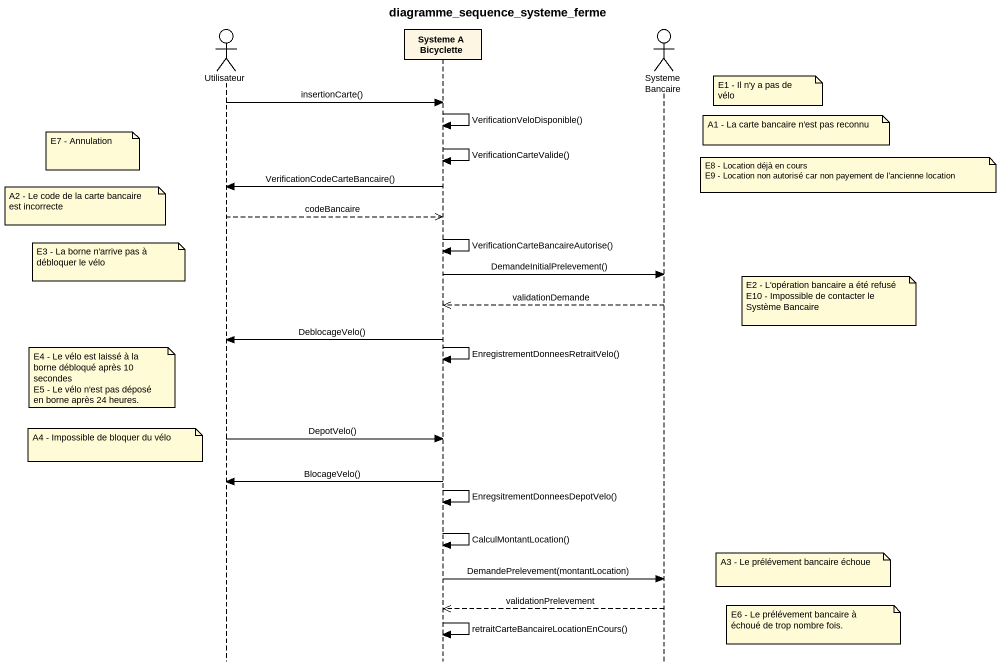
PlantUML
@startuml
title diagramme_sequence_systeme_ferme
hide footbox
actor Utilisateur
participant "Systeme A Bicyclette" as Systeme_A_Bicyclette
actor "Systeme Bancaire" as Systeme_Bancaire

note right of Systeme_Bancaire : E1 - Il n'y a pas de vélo
Utilisateur -> Systeme_A_Bicyclette : insertionCarte()
Systeme_A_Bicyclette -> Systeme_A_Bicyclette : VerificationVeloDisponible()
note right of Systeme_Bancaire : A1 - La carte bancaire n'est pas reconnu
Systeme_A_Bicyclette -> Systeme_A_Bicyclette : VerificationCarteValide()
note left of Utilisateur : E7 - Annulation
note right of Systeme_Bancaire
  E8 - Location déjà en cours
  E9 - Location non autorisé car non payement de l'ancienne location
end note
Systeme_A_Bicyclette -> Utilisateur : VerificationCodeCarteBancaire()
note left of Utilisateur : A2 - Le code de la carte bancaire est incorrecte
Utilisateur -->> Systeme_A_Bicyclette : codeBancaire
Systeme_A_Bicyclette -> Systeme_A_Bicyclette : VerificationCarteBancaireAutorise()
note left of Utilisateur : E3 - La borne n'arrive pas à débloquer le vélo
Systeme_A_Bicyclette -> Systeme_Bancaire : DemandeInitialPrelevement()
note right of Systeme_Bancaire
  E2 - L'opération bancaire a été refusé
  E10 - Impossible de contacter le Système Bancaire
end note
Systeme_Bancaire -->> Systeme_A_Bicyclette : validationDemande
Systeme_A_Bicyclette -> Utilisateur : DeblocageVelo()
Systeme_A_Bicyclette -> Systeme_A_Bicyclette : EnregistrementDonneesRetraitVelo()
note left of Utilisateur
  E4 - Le vélo est laissé à la borne débloqué après 10 secondes
  E5 - Le vélo n'est pas déposé en borne après 24 heures.
end note
Utilisateur -> Systeme_A_Bicyclette : DepotVelo()
note left of Utilisateur : A4 - Impossible de bloquer du vélo
Systeme_A_Bicyclette -> Utilisateur : BlocageVelo()
Systeme_A_Bicyclette -> Systeme_A_Bicyclette : EnregsitrementDonneesDepotVelo()
Systeme_A_Bicyclette -> Systeme_A_Bicyclette : CalculMontantLocation()
note right of Systeme_Bancaire : A3 - Le prélévement bancaire échoue
Systeme_A_Bicyclette -> Systeme_Bancaire : DemandePrelevement(montantLocation)
Systeme_Bancaire -->> Systeme_A_Bicyclette : validationPrelevement
Systeme_A_Bicyclette -> Systeme_A_Bicyclette : retraitCarteBancaireLocationEnCours()
note right of Systeme_Bancaire : E6 - Le prélévement bancaire à échoué de trop nombre fois.
@enduml
